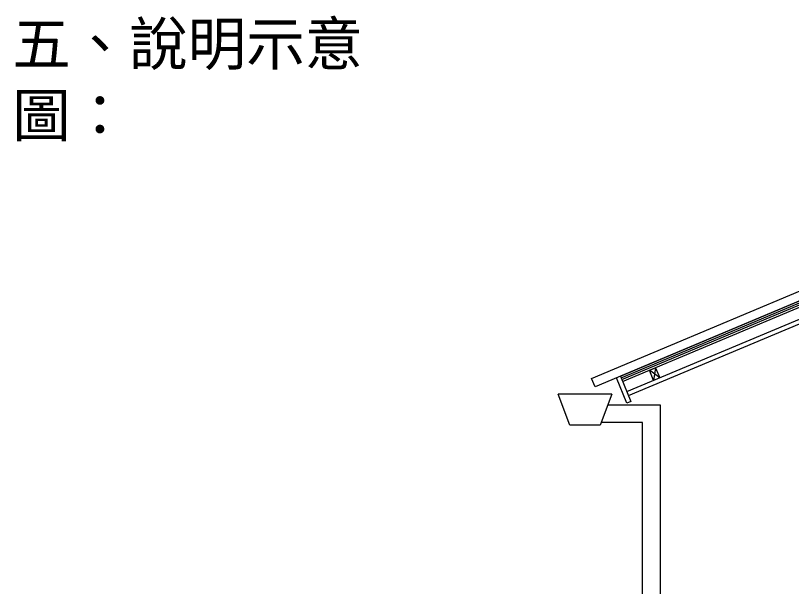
# Model space of a CAD drawing. Header units: millimetres. Extents: x 4664 to 8864, y -38 to 2932.
# Drawn here: x 6148 to 6691, y 1049 to 1448 of the extents above; entities that cross this region are included whole.
import ezdxf

# ---------------------------------------------------------------- set-up
doc = ezdxf.new("R2010")
doc.units = ezdxf.units.MM
doc.styles.add('微軟正黑體-30', font='Microsoft JhengHei.ttf', dxfattribs={"height": 30})

msp = doc.modelspace()

# ---------------------------------------------------------------- linework, layer by layer
at = {"lineweight": 5, "ltscale": 150}
for p, q in [((6571.59, 1196.04), (7023.22, 1385.89)), ((6572.08, 1194.86), (7023.22, 1384.5)), ((6572.57, 1193.69), (7023.22, 1383.12)), ((6573.17, 1192.28), (7023.22, 1381.46)), ((6576.13, 1185.22), (7023.22, 1373.16)), ((6577.32, 1182.4), (7023.22, 1369.84)), ((6596.14, 1201.93), (6594.87, 1193.1)), ((6599.1, 1194.88), (6591.9, 1200.15))]:
    msp.add_line(p, q, dxfattribs=at)
at = {"lineweight": 5}
for p, q in [((6565.57, 1183.35), (6528.11, 1183.35)), ((6536.32, 1161.68), (6528.11, 1183.35)), ((6565.57, 1183.35), (6557.36, 1161.68)), ((6557.36, 1161.68), (6536.32, 1161.68))]:
    msp.add_line(p, q, dxfattribs=at)
for points in [[(7023.22, 1385.89), (6553.95, 1188.63), (6551.48, 1194.5), (7023.22, 1392.8)], [(6562.81, 1176.07), (6599.53, 1176.07), (6599.53, 1163.66)], [(6587.12, 1163.66), (6558.11, 1163.66)], [(6599.53, 1163.66), (6599.53, 930.59), (6587.12, 930.59), (6587.12, 1163.66)]]:
    msp.add_lwpolyline(points, dxfattribs=at)
at = {"lineweight": 5, "ltscale": 150}
for points in [[(6591.9, 1200.15), (6596.14, 1201.93), (6599.1, 1194.88), (6594.87, 1193.1), (6591.9, 1200.15)], [(6571.59, 1196.04), (6579, 1178.41), (6576.18, 1177.22), (6568.76, 1194.85)]]:
    msp.add_lwpolyline(points, dxfattribs=at)

# ---------------------------------------------------------------- texts
at = {"lineweight": 5, "insert": (6145.97, 1402.12), "char_height": 30, "width": 300.087, "attachment_point": 4, "style": '微軟正黑體-30'}
msp.add_mtext('五、說明示意圖：', dxfattribs=at)

doc.saveas('drawing.dxf')
